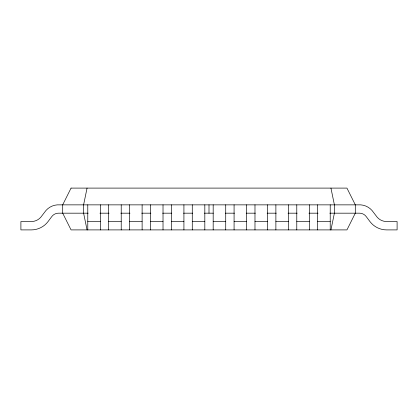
<?xml version="1.0" encoding="UTF-8"?>
<svg xmlns="http://www.w3.org/2000/svg" width="418" height="418" viewBox="0 0 418 418"><rect width="100%" height="100%" fill="white"/><g stroke="black" fill="none" stroke-linecap="round" stroke-linejoin="round"><path stroke-width="0.63" d="M87.064 188.1L83.6 204.82L83.6 213.18L87.064 229.9M330.936 229.9L334.4 213.18L334.4 204.82L330.936 188.1M88.172 213.18L58.52 213.18A8.36 8.36 0 0 0 51.832 216.524L48.07 221.54A20.9 20.9 0 0 1 31.35 229.9L20.9 229.9L20.9 221.54L32.317 221.498A12.535 12.535 0 0 0 40.765 217.271L45.954 210.5A16.725 16.725 0 0 1 57.229 204.862L360.771 204.862A16.725 16.725 0 0 1 372.046 210.5L377.235 217.271A12.535 12.535 0 0 0 385.683 221.498L397.1 221.54L397.1 229.9L386.65 229.9A20.9 20.9 0 0 1 369.93 221.54L366.168 216.524A8.36 8.36 0 0 0 359.48 213.18L329.828 213.18M99.928 213.18L109.072 213.18M120.828 213.18L129.972 213.18M141.728 213.18L150.872 213.18M162.628 213.18L171.772 213.18M183.528 213.18L192.672 213.18M204.428 213.18L213.305 213.18M225.328 213.18L234.472 213.18M246.228 213.18L255.372 213.18M267.128 213.18L276.272 213.18M288.028 213.18L297.172 213.18M308.928 213.18L318.072 213.18M87.78 221.54L100.32 221.54M108.68 221.54L121.22 221.54M129.58 221.54L142.12 221.54M150.48 221.54L163.02 221.54M171.38 221.54L183.92 221.54M192.28 221.54L204.82 221.54M213.18 221.54L225.72 221.54M234.08 221.54L246.62 221.54M254.98 221.54L267.52 221.54M275.88 221.54L288.42 221.54M296.78 221.54L309.32 221.54M317.68 221.54L330.22 221.54M330.22 204.82L330.22 229.9M317.68 204.82L317.68 229.9M309.32 204.82L309.32 229.9M296.78 204.82L296.78 229.9M288.42 204.82L288.42 229.9M275.88 204.82L275.88 229.9M267.52 204.82L267.52 229.9M254.98 204.82L254.98 229.9M246.62 204.82L246.62 229.9M234.08 204.82L234.08 229.9M225.72 204.82L225.72 229.9M213.18 204.82L213.18 229.9M209 204.82L209 213.18M204.82 204.82L204.82 229.9M192.28 204.82L192.28 229.9M183.92 204.82L183.92 229.9M171.38 204.82L171.38 229.9M163.02 204.82L163.02 229.9M150.48 204.82L150.48 229.9M142.12 204.82L142.12 229.9M129.58 204.82L129.58 229.9M121.22 204.82L121.22 229.9M108.68 204.82L108.68 229.9M100.32 204.82L100.32 229.9M87.78 204.82L87.78 229.9M71.06 188.1L62.7 204.82L62.7 213.18L71.06 229.9L346.94 229.9L355.3 213.18L355.3 204.82L346.94 188.1L71.06 188.1"/></g></svg>
